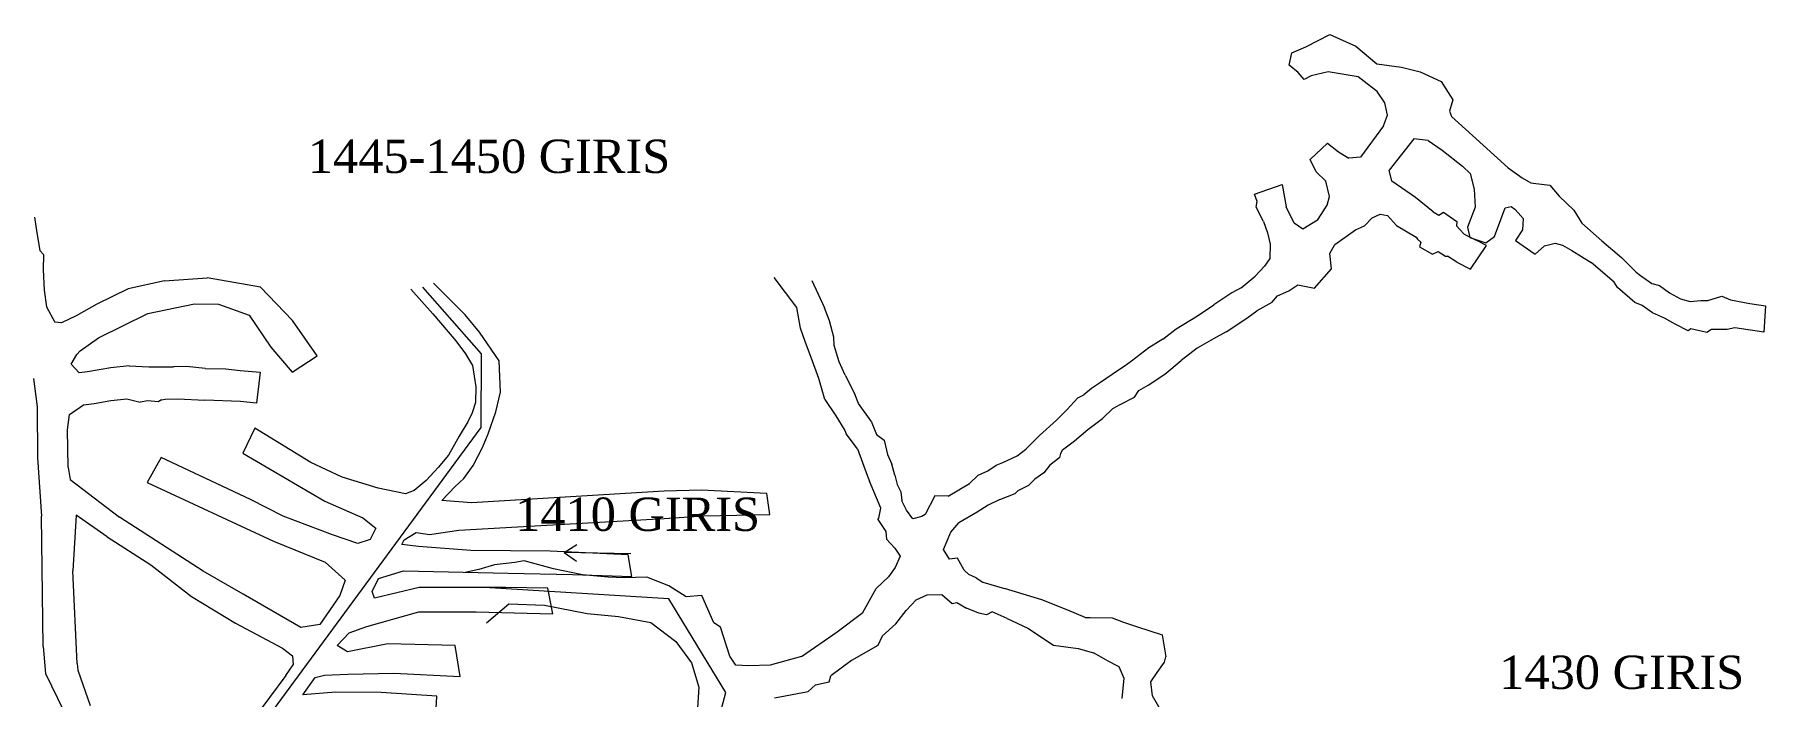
# Model space of a CAD drawing. Header units: metres. Extents: x 539110 to 539811, y 4477565 to 4477875.
# Drawn here: x 539294.4 to 539553.9, y 4477754.6 to 4477853.8 of the extents above; entities that cross this region are included whole.
import ezdxf

# ---------------------------------------------------------------- set-up
doc = ezdxf.new("R2010")
doc.units = ezdxf.units.M
for name, color, linetype, lineweight in [('GEOFENCE', 3, 'Continuous', 0), ('KAT_1420', 15, 'Continuous', 0), ('KAT_1430', 225, 'Continuous', 0), ('TEXT_BLUE', 152, 'Continuous', 0)]:
    doc.layers.add(name, color=color, linetype=linetype, lineweight=lineweight)
doc.styles.get("Standard").update_dxf_attribs({"font": 'times.ttf'})

# ---------------------------------------------------------------- blocks, each defined once
blk = doc.blocks.new('162')
at = {"layer": 'TEXT_BLUE'}
for p, q in [((0, 2.1875, 1435.6234), (0, -2.8125, 1435.6234)), ((0, -2.8125, 1435.6234), (-0.625, -1.875, 1435.6234)), ((0, -2.8125, 1435.6234), (0.625, -1.875, 1435.6234))]:
    blk.add_line(p, q, dxfattribs=at)

msp = doc.modelspace()

# ---------------------------------------------------------------- linework, layer by layer
at = {"layer": 'GEOFENCE'}
for p, q in [((539361.4, 4477805.93), (539352.63, 4477815.91)), ((539352.63, 4477815.91), (539352.63, 4477815.91)), ((539361.33, 4477794.88), (539361.4, 4477805.93)), ((539325.96, 4477746.82), (539361.33, 4477794.88)), ((539389.51, 4477769.19), (539361.85, 4477770.91, 1430.97)), ((539398.01, 4477755.17), (539389.51, 4477769.19)), ((539392.43, 4477733.95, 1426.41), (539398.01, 4477755.17))]:
    msp.add_line(p, q, dxfattribs=at)
at = {"layer": 'KAT_1420'}
for p, q in [((539484.97, 4477851.94, 1428.39), (539488.57, 4477853.79, 1427.98)), ((539488.57, 4477853.79, 1427.98), (539492.5, 4477852.07, 1428.01)), ((539482.49, 4477849.2, 1428.45), (539482.87, 4477851.08, 1428.45)), ((539482.87, 4477851.08, 1428.45), (539484.97, 4477851.94, 1428.39)), ((539492.5, 4477852.07, 1428.01), (539495.62, 4477849.43, 1427.8)), ((539483.83, 4477848.11, 1428.45), (539482.49, 4477849.2, 1428.45)), ((539484.74, 4477847.06, 1428.45), (539483.83, 4477848.11, 1428.45)), ((539488.33, 4477848.22, 1428.31), (539485.77, 4477847.59, 1428.45)), ((539492.81, 4477847.45, 1427.72), (539488.33, 4477848.22, 1428.31)), ((539495.62, 4477849.43, 1427.8), (539499.31, 4477848.89, 1427.23)), ((539499.31, 4477848.89, 1427.23), (539502.13, 4477848.19, 1427.12)), ((539502.13, 4477848.19, 1427.12), (539505.3, 4477846.76, 1427.12)), ((539485.77, 4477847.59, 1428.45), (539484.74, 4477847.06, 1428.45)), ((539494.18, 4477846.43, 1427.57), (539492.81, 4477847.45, 1427.72)), ((539495.66, 4477845.24, 1427.35), (539494.18, 4477846.43, 1427.57)), ((539496.85, 4477843.58, 1427.23), (539495.66, 4477845.24, 1427.35)), ((539505.3, 4477846.76, 1427.12), (539507.03, 4477844.01, 1427.12)), ((539497.23, 4477841.69, 1427.12), (539496.85, 4477843.58, 1427.23)), ((539507.03, 4477844.01, 1427.12), (539506.53, 4477842.29, 1427.12)), ((539496.64, 4477840.1, 1426.82), (539493.17, 4477835.44, 1426.53)), ((539496.64, 4477840.1, 1426.82), (539497.23, 4477841.69, 1427.12)), ((539506.53, 4477842.29, 1427.12), (539506.81, 4477841.53, 1427.4)), ((539509.98, 4477838.67, 1428.16), (539506.81, 4477841.53, 1427.4)), ((539485.62, 4477835.08, 1426.53), (539488.25, 4477837.53, 1426.53)), ((539488.25, 4477837.53, 1426.53), (539489.89, 4477836.2, 1426.53)), ((539501.19, 4477838.15, 1427), (539497.47, 4477833.45, 1426.58)), ((539503.32, 4477837.92, 1427.35), (539501.19, 4477838.15, 1427)), ((539503.32, 4477837.92, 1427.35), (539505.43, 4477836.46, 1427.87)), ((539515.3, 4477833.8, 1428.73), (539509.98, 4477838.67, 1428.16)), ((539486.55, 4477833.23, 1426.53), (539485.62, 4477835.08, 1426.53)), ((539489.89, 4477836.2, 1426.53), (539491.45, 4477835.29, 1426.53)), ((539493.17, 4477835.44, 1426.53), (539491.45, 4477835.29, 1426.53)), ((539505.43, 4477836.46, 1427.87), (539508.45, 4477834.09, 1428.31)), ((539486.55, 4477833.23, 1426.53), (539487.97, 4477831.8, 1426.53)), ((539497.9, 4477831.82, 1424.17), (539497.47, 4477833.45, 1426.58)), ((539508.45, 4477834.09, 1428.31), (539509.64, 4477832.97, 1428.54)), ((539509.64, 4477832.97, 1428.54), (539510.22, 4477830.6, 1428.95)), ((539515.3, 4477833.8, 1428.73), (539517.44, 4477832.3, 1429.1)), ((539517.44, 4477832.3, 1429.1), (539518.73, 4477831.56, 1429.1)), ((539477.28, 4477829.85, 1426.61), (539481.44, 4477831.31, 1426.61)), ((539477.69, 4477828.79, 1426.61), (539477.28, 4477829.85, 1426.61)), ((539481.44, 4477831.31, 1426.61), (539482.02, 4477827.97, 1426.23)), ((539488.51, 4477829.51, 1426.52), (539487.97, 4477831.8, 1426.53)), ((539501.45, 4477829.39, 1424.17), (539497.9, 4477831.82, 1424.17)), ((539510.22, 4477830.6, 1428.95), (539510.37, 4477827.92, 1429.21)), ((539518.73, 4477831.56, 1429.1), (539519.08, 4477831.53, 1429.1)), ((539519.08, 4477831.53, 1429.1), (539521.58, 4477831.24, 1429.1)), ((539521.58, 4477831.24, 1429.1), (539522.96, 4477829.55, 1429.1)), ((539477.53, 4477827.91, 1426.61), (539477.69, 4477828.79, 1426.61)), ((539478.62, 4477825.77, 1426.23), (539477.53, 4477827.91, 1426.61)), ((539483.26, 4477825.5, 1426.23), (539482.02, 4477827.97, 1426.23)), ((539486.76, 4477825.97, 1426.23), (539488.17, 4477828.23, 1426.5)), ((539488.17, 4477828.23, 1426.5), (539488.51, 4477829.51, 1426.52)), ((539504.09, 4477827.24, 1424.17), (539501.45, 4477829.39, 1424.17)), ((539504.09, 4477827.24, 1424.17), (539504.92, 4477826.72, 1424.98)), ((539504.92, 4477826.72, 1424.98), (539505.64, 4477827.16, 1425.19)), ((539505.64, 4477827.16, 1425.19), (539507.63, 4477825.79, 1425.5)), ((539510.37, 4477827.92, 1429.21), (539509.23, 4477824.9, 1429.43)), ((539514.23, 4477826.08, 1429.3), (539514.85, 4477827.82, 1429.18)), ((539514.85, 4477827.82, 1429.18), (539515.79, 4477828.02, 1429.07)), ((539515.79, 4477828.02, 1429.07), (539516.34, 4477827.62, 1429.16)), ((539516.34, 4477827.62, 1429.16), (539516.8, 4477827.07, 1428.99)), ((539516.8, 4477827.07, 1428.99), (539517.59, 4477826.23, 1429.06)), ((539522.96, 4477829.55, 1429.1), (539525.16, 4477827.45, 1429.1)), ((539525.16, 4477827.45, 1429.1), (539526.35, 4477825.53, 1429.1)), ((539294.39, 4477826.4, 1427.42), (539294.73, 4477824.07, 1427.55)), ((539478.62, 4477825.77, 1426.23), (539479.26, 4477824.06, 1426.23)), ((539484.52, 4477824.62, 1426.23), (539483.26, 4477825.5, 1426.23)), ((539486.76, 4477825.97, 1426.23), (539484.52, 4477824.62, 1426.23)), ((539489.33, 4477822.3, 1426.23), (539492.45, 4477824.51, 1424.17)), ((539492.45, 4477824.51, 1424.17), (539493.76, 4477825.14, 1424.17)), ((539493.76, 4477825.14, 1424.17), (539494.95, 4477826.33, 1424.17)), ((539494.95, 4477826.33, 1424.17), (539496.11, 4477826.87, 1424.17)), ((539496.11, 4477826.87, 1424.17), (539497.24, 4477826.68, 1424.17)), ((539497.24, 4477826.68, 1424.17), (539498.57, 4477825.17, 1424.17)), ((539498.57, 4477825.17, 1424.17), (539501.53, 4477823.43, 1424.17)), ((539507.63, 4477825.79, 1425.5), (539507.57, 4477825.11, 1425.41)), ((539507.57, 4477825.11, 1425.41), (539508.06, 4477824.56, 1425.48)), ((539508.06, 4477824.56, 1425.48), (539508.73, 4477823.88, 1425.46)), ((539509.23, 4477824.9, 1429.43), (539509.58, 4477823.36, 1429.52)), ((539513.25, 4477823.51, 1429.5), (539514.23, 4477826.08, 1429.3)), ((539517.45, 4477824.54, 1429.04), (539516.4, 4477822.92, 1429.13)), ((539517.59, 4477826.23, 1429.06), (539517.45, 4477824.54, 1429.04)), ((539526.35, 4477825.53, 1429.1), (539529.38, 4477822.85, 1429.26)), ((539294.73, 4477824.07, 1427.55), (539295.21, 4477821.4, 1427.64)), ((539479.26, 4477824.06, 1426.23), (539479.65, 4477822.39, 1426.23)), ((539479.65, 4477822.39, 1426.23), (539479.57, 4477820.21, 1427.56)), ((539488.59, 4477820.97, 1426.23), (539489.33, 4477822.3, 1426.23)), ((539501.53, 4477823.43, 1424.17), (539501.71, 4477823.1, 1424.95)), ((539501.71, 4477823.1, 1424.95), (539502.21, 4477822.65, 1425.01)), ((539502.21, 4477822.65, 1425.01), (539502.04, 4477821.96, 1424.97)), ((539502.04, 4477821.96, 1424.97), (539503.99, 4477820.86, 1425.09)), ((539508.73, 4477823.88, 1425.46), (539510.43, 4477823.04, 1425.73)), ((539509.58, 4477823.36, 1429.52), (539511.99, 4477822.57, 1429.53)), ((539509.69, 4477818.62, 1425.82), (539512.08, 4477822.18, 1426)), ((539512.08, 4477822.18, 1426), (539510.43, 4477823.04, 1425.73)), ((539511.99, 4477822.57, 1429.53), (539513.25, 4477823.51, 1429.5)), ((539516.4, 4477822.92, 1429.13), (539519.35, 4477820.87, 1429.21)), ((539519.35, 4477820.87, 1429.21), (539520.76, 4477822.14, 1429.24)), ((539520.76, 4477822.14, 1429.24), (539522.35, 4477822.5, 1429.14)), ((539522.35, 4477822.5, 1429.14), (539523.47, 4477822.21, 1429.11)), ((539523.47, 4477822.21, 1429.11), (539524.84, 4477821.42, 1429.15)), ((539529.38, 4477822.85, 1429.26), (539532.3, 4477820.35, 1429.42)), ((539295.21, 4477821.4, 1427.64), (539295.74, 4477820.84, 1427.65)), ((539295.74, 4477820.84, 1427.65), (539295.67, 4477818.58, 1427.64)), ((539479.57, 4477820.21, 1427.56), (539478.8, 4477819.07, 1426.23)), ((539488.82, 4477818.66, 1426.23), (539488.59, 4477820.97, 1426.23)), ((539503.99, 4477820.86, 1425.09), (539504.83, 4477821.26, 1425.37)), ((539504.83, 4477821.26, 1425.37), (539505.91, 4477820.56, 1425.45)), ((539505.91, 4477820.56, 1425.45), (539506.21, 4477820.59, 1425.44)), ((539507.64, 4477819.68, 1425.7), (539506.21, 4477820.59, 1425.44)), ((539507.64, 4477819.68, 1425.7), (539509.69, 4477818.62, 1425.82)), ((539524.84, 4477821.42, 1429.15), (539527.76, 4477819.6, 1429.42)), ((539531.21, 4477816.67, 1429.41), (539527.76, 4477819.6, 1429.42)), ((539534.52, 4477818.15, 1429.73), (539532.3, 4477820.35, 1429.42)), ((539295.67, 4477818.58, 1427.64), (539295.86, 4477815.46, 1427.58)), ((539313.89, 4477816.88, 1424.26), (539308.45, 4477815.67, 1425.23)), ((539313.89, 4477816.88, 1424.26), (539320.29, 4477817.32, 1423.42)), ((539328.27, 4477815.93, 1422.54), (539320.29, 4477817.32, 1423.42)), ((539408.66, 4477812.87, 1430.55), (539405.27, 4477817.37, 1429.1)), ((539410.93, 4477816.92, 1429.29), (539412.82, 4477812.82, 1430.4)), ((539475.27, 4477815.83, 1426.4), (539477.4, 4477817.58, 1426.26)), ((539478.8, 4477819.07, 1426.23), (539477.4, 4477817.58, 1426.26)), ((539486.28, 4477815.77, 1426.23), (539488.82, 4477818.66, 1426.23)), ((539531.7, 4477815.9, 1429.62), (539531.21, 4477816.67, 1429.41)), ((539534.52, 4477818.15, 1429.73), (539535.14, 4477817.67, 1429.6)), ((539535.14, 4477817.67, 1429.6), (539536.84, 4477816.48, 1429.7)), ((539295.86, 4477815.46, 1427.58), (539296.2, 4477813, 1427.56)), ((539308.45, 4477815.67, 1425.23), (539303.73, 4477813.4, 1427.55)), ((539333.08, 4477810.93, 1421.56), (539328.27, 4477815.93, 1422.54)), ((539473.9, 4477815.09, 1426.34), (539471.2, 4477813.3, 1426.4)), ((539475.27, 4477815.83, 1426.4), (539473.9, 4477815.09, 1426.34)), ((539479.89, 4477813.64, 1426.26), (539480.76, 4477814.61, 1426.24)), ((539480.76, 4477814.61, 1426.24), (539482.46, 4477815.36, 1426.23)), ((539482.46, 4477815.36, 1426.23), (539483.81, 4477816.26, 1426.23)), ((539483.81, 4477816.26, 1426.23), (539486.28, 4477815.77, 1426.23)), ((539534.29, 4477813.64, 1429.75), (539531.7, 4477815.9, 1429.62)), ((539536.84, 4477816.48, 1429.7), (539538.02, 4477816.17, 1429.8)), ((539538.02, 4477816.17, 1429.8), (539539.5, 4477815.07, 1429.84)), ((539539.5, 4477815.07, 1429.84), (539541.15, 4477814.19, 1429.98)), ((539541.15, 4477814.19, 1429.98), (539542.59, 4477813.76, 1430.04)), ((539545.23, 4477813.95, 1430.09), (539547.34, 4477814.59, 1430.1)), ((539547.34, 4477814.59, 1430.1), (539548.63, 4477814.03, 1430.3)), ((539548.63, 4477814.03, 1430.3), (539551.53, 4477813.46, 1430.72)), ((539296.2, 4477813, 1427.56), (539297.45, 4477810.7, 1427.22)), ((539300.62, 4477811.62, 1426.53), (539298.44, 4477810.58, 1426.73)), ((539303.73, 4477813.4, 1427.55), (539300.62, 4477811.62, 1426.53)), ((539303.96, 4477808.32, 1426.37), (539311.4, 4477811.96, 1425.01)), ((539311.4, 4477811.96, 1425.01), (539318.4, 4477813.41, 1424.01)), ((539318.4, 4477813.41, 1424.01), (539321.96, 4477813.39, 1423.49)), ((539321.96, 4477813.39, 1423.49), (539326.58, 4477811.75, 1422.54)), ((539326.58, 4477811.75, 1422.54), (539329.83, 4477806.94, 1421.67)), ((539409.24, 4477809.78, 1430.18), (539408.66, 4477812.87, 1430.55)), ((539413.56, 4477810.9, 1430.11), (539412.82, 4477812.82, 1430.4)), ((539465.56, 4477809.66, 1426.34), (539468.72, 4477811.61, 1426.34)), ((539468.72, 4477811.61, 1426.34), (539471.2, 4477813.3, 1426.4)), ((539476.13, 4477811.29, 1426.3), (539477.65, 4477812.39, 1426.26)), ((539479.89, 4477813.64, 1426.26), (539477.65, 4477812.39, 1426.26)), ((539535.42, 4477813.18, 1429.8), (539534.29, 4477813.64, 1429.75)), ((539536.97, 4477812.07, 1429.85), (539535.42, 4477813.18, 1429.8)), ((539538.75, 4477811.27, 1429.9), (539536.97, 4477812.07, 1429.85)), ((539542.59, 4477813.76, 1430.04), (539544.2, 4477813.92, 1430.08)), ((539544.2, 4477813.92, 1430.08), (539545.23, 4477813.95, 1430.09)), ((539551.53, 4477813.46, 1430.72), (539553.88, 4477813.12, 1430.79)), ((539553.88, 4477813.12, 1430.79), (539553.67, 4477809.2, 1430.61)), ((539298.44, 4477810.58, 1426.73), (539297.45, 4477810.7, 1427.22)), ((539336.78, 4477805.64, 1421.04), (539333.08, 4477810.93, 1421.56)), ((539410, 4477807.62, 1429.7), (539409.24, 4477809.78, 1430.18)), ((539414.24, 4477808.41, 1429.63), (539413.56, 4477810.9, 1430.11)), ((539463.55, 4477808.14, 1426.34), (539465.56, 4477809.66, 1426.34)), ((539473.05, 4477809.25, 1426.4), (539471.13, 4477808.19, 1426.34)), ((539473.05, 4477809.25, 1426.4), (539476.13, 4477811.29, 1426.3)), ((539540.35, 4477810.4, 1429.95), (539538.75, 4477811.27, 1429.9)), ((539542.31, 4477809.4, 1430.03), (539540.35, 4477810.4, 1429.95)), ((539542.7, 4477809.68, 1430.05), (539542.31, 4477809.4, 1430.03)), ((539545.1, 4477809.12, 1430.09), (539542.7, 4477809.68, 1430.05)), ((539545.8, 4477809.6, 1430.12), (539545.1, 4477809.12, 1430.09)), ((539548.15, 4477809.56, 1430.13), (539545.8, 4477809.6, 1430.12)), ((539549.32, 4477809.85, 1430.36), (539548.15, 4477809.56, 1430.13)), ((539553.67, 4477809.2, 1430.61), (539549.32, 4477809.85, 1430.36)), ((539300.72, 4477805.81, 1426.11), (539301.23, 4477806.36, 1426.71)), ((539301.23, 4477806.36, 1426.71), (539303.96, 4477808.32, 1426.37)), ((539329.83, 4477806.94, 1421.67), (539333, 4477803.18, 1421.04)), ((539410.85, 4477805.4, 1429.28), (539410, 4477807.62, 1429.7)), ((539414.29, 4477807.18, 1429.51), (539414.24, 4477808.41, 1429.63)), ((539415, 4477804.72, 1429.21), (539414.29, 4477807.18, 1429.51)), ((539461.44, 4477806.83, 1426.34), (539458.87, 4477804.81, 1426.34)), ((539463.55, 4477808.14, 1426.34), (539461.44, 4477806.83, 1426.34)), ((539468.67, 4477806.78, 1426.34), (539466.28, 4477804.91, 1426.34)), ((539471.13, 4477808.19, 1426.34), (539468.67, 4477806.78, 1426.34)), ((539299.88, 4477804.39, 1426.11), (539300.72, 4477805.81, 1426.11)), ((539301.1, 4477803.07, 1427.34), (539299.88, 4477804.39, 1426.11)), ((539305.84, 4477803.81, 1427.49), (539302.33, 4477803.23, 1427.26)), ((539308.59, 4477804.14, 1427.55), (539305.84, 4477803.81, 1427.49)), ((539308.59, 4477804.14, 1427.55), (539311.54, 4477803.97, 1427.54)), ((539311.54, 4477803.97, 1427.54), (539315.25, 4477803.97, 1427.54)), ((539317.18, 4477804.02, 1427.65), (539315.25, 4477803.97, 1427.54)), ((539319.97, 4477803.72, 1427.75), (539317.18, 4477804.02, 1427.65)), ((539319.97, 4477803.72, 1427.75), (539323.06, 4477803.66, 1427.75)), ((539323.06, 4477803.66, 1427.75), (539325.22, 4477803.44, 1427.75)), ((539333, 4477803.18, 1421.04), (539336.78, 4477805.64, 1421.04)), ((539411.97, 4477802.25, 1429.07), (539410.85, 4477805.4, 1429.28)), ((539415.91, 4477802.72, 1429.15), (539415, 4477804.72, 1429.21)), ((539457.77, 4477804.04, 1426.34), (539456.77, 4477803.39, 1426.34)), ((539458.87, 4477804.81, 1426.34), (539457.77, 4477804.04, 1426.34)), ((539463.85, 4477802.87, 1426.34), (539466.28, 4477804.91, 1426.34)), ((539294.24, 4477802.22, 1427.28), (539294.79, 4477797.97, 1427.34)), ((539302.33, 4477803.23, 1427.26), (539301.1, 4477803.07, 1427.34)), ((539325.22, 4477803.44, 1427.75), (539328.2, 4477803.16, 1427.75)), ((539328.2, 4477803.16, 1427.75), (539327.66, 4477798.53, 1427.75)), ((539412.85, 4477799.07, 1428.67), (539411.97, 4477802.25, 1429.07)), ((539415.91, 4477802.72, 1429.15), (539417.35, 4477799.86, 1429.02)), ((539454.21, 4477801.63, 1426.62), (539452.86, 4477800.71, 1426.65)), ((539456.77, 4477803.39, 1426.34), (539454.21, 4477801.63, 1426.62)), ((539459.93, 4477800.42, 1426.34), (539461.35, 4477801.22, 1426.34)), ((539461.35, 4477801.22, 1426.34), (539463.85, 4477802.87, 1426.34)), ((539301.74, 4477798.29, 1427.26), (539303.32, 4477798.49, 1429.31)), ((539303.32, 4477798.49, 1429.31), (539305.85, 4477798.93, 1427.26)), ((539305.85, 4477798.93, 1427.26), (539308.24, 4477799.16, 1427.66)), ((539308.24, 4477799.16, 1427.66), (539310.21, 4477798.69, 1427.65)), ((539311.36, 4477798.88, 1427.54), (539310.21, 4477798.69, 1427.65)), ((539312.95, 4477798.71, 1427.54), (539311.36, 4477798.88, 1427.54)), ((539313.45, 4477799.01, 1427.54), (539312.95, 4477798.71, 1427.54)), ((539313.45, 4477799.01, 1427.54), (539313.98, 4477799.14, 1427.44)), ((539313.98, 4477799.14, 1427.44), (539315.9, 4477799.2, 1427.47)), ((539315.9, 4477799.2, 1427.47), (539319.9, 4477798.98, 1427.76)), ((539325.29, 4477798.77, 1427.75), (539319.9, 4477798.98, 1427.76)), ((539327.66, 4477798.53, 1427.75), (539325.29, 4477798.77, 1427.75)), ((539412.85, 4477799.07, 1428.67), (539414.54, 4477796.63, 1429.17)), ((539417.93, 4477798.46, 1429.26), (539417.35, 4477799.86, 1429.02)), ((539419.83, 4477795.82, 1428.68), (539417.93, 4477798.46, 1429.26)), ((539449.16, 4477797.51, 1426.59), (539450.78, 4477799.34, 1426.55)), ((539450.78, 4477799.34, 1426.55), (539451.68, 4477799.77, 1426.37)), ((539452.86, 4477800.71, 1426.65), (539451.68, 4477799.77, 1426.37)), ((539457.17, 4477798.34, 1426.59), (539459.29, 4477799.44, 1426.34)), ((539459.29, 4477799.44, 1426.34), (539459.93, 4477800.42, 1426.34)), ((539294.79, 4477797.97, 1427.34), (539294.85, 4477790.34, 1427.07)), ((539299.35, 4477794.54, 1426.11), (539299.63, 4477796.81, 1426.11)), ((539299.63, 4477796.81, 1426.11), (539301.21, 4477797.95, 1427.28)), ((539301.21, 4477797.95, 1427.28), (539301.74, 4477798.29, 1427.26)), ((539414.54, 4477796.63, 1429.17), (539415.89, 4477794.45, 1428.83)), ((539445.07, 4477793.69, 1426.75), (539447.61, 4477795.98, 1426.66)), ((539447.61, 4477795.98, 1426.66), (539449.16, 4477797.51, 1426.59)), ((539452.3, 4477794.59, 1426.46), (539454.51, 4477796.22, 1426.56)), ((539454.51, 4477796.22, 1426.56), (539456.06, 4477797.72, 1426.65)), ((539456.06, 4477797.72, 1426.65), (539457.17, 4477798.34, 1426.59)), ((539299.46, 4477788.87, 1426.96), (539299.35, 4477794.54, 1426.11)), ((539415.89, 4477794.45, 1428.83), (539416.06, 4477793.96, 1428.71)), ((539417.76, 4477791.71, 1428.34), (539416.06, 4477793.96, 1428.71)), ((539419.83, 4477795.82, 1428.68), (539420.64, 4477793.85, 1428.54)), ((539420.64, 4477793.85, 1428.54), (539421.76, 4477793.01, 1428.3)), ((539444.66, 4477793.29, 1426.75), (539443, 4477791.64, 1426.52)), ((539445.07, 4477793.69, 1426.75), (539444.66, 4477793.29, 1426.75)), ((539450.3, 4477792.88, 1426.75), (539452.3, 4477794.59, 1426.46)), ((539417.76, 4477791.71, 1428.34), (539419.27, 4477787.57, 1427.72)), ((539421.76, 4477793.01, 1428.3), (539422.26, 4477790.85, 1428.03)), ((539422.26, 4477790.85, 1428.03), (539422.92, 4477789.37, 1427.53)), ((539441.69, 4477790.65, 1426.55), (539443, 4477791.64, 1426.52)), ((539448.11, 4477790.37, 1426.6), (539448.28, 4477791, 1426.75)), ((539448.28, 4477791, 1426.75), (539448.52, 4477791.55, 1426.75)), ((539448.52, 4477791.55, 1426.75), (539449.11, 4477791.97, 1426.75)), ((539449.11, 4477791.97, 1426.75), (539450.3, 4477792.88, 1426.75)), ((539294.85, 4477790.34, 1427.07), (539295.43, 4477781.61, 1426.4)), ((539299.46, 4477788.87, 1426.96), (539299.72, 4477787.08, 1427.16)), ((539423.38, 4477787.74, 1427.6), (539422.92, 4477789.37, 1427.53)), ((539435.87, 4477787.76, 1426.23), (539437.32, 4477788.39, 1426.41)), ((539437.32, 4477788.39, 1426.41), (539438.56, 4477789.24, 1426.31)), ((539438.56, 4477789.24, 1426.31), (539439.56, 4477789.64, 1426.13)), ((539439.56, 4477789.64, 1426.13), (539441.69, 4477790.65, 1426.55)), ((539445.69, 4477788.11, 1426.39), (539444.35, 4477787.15, 1426.1)), ((539446.63, 4477789.22, 1426.45), (539445.69, 4477788.11, 1426.39)), ((539448.11, 4477790.37, 1426.6), (539446.63, 4477789.22, 1426.45)), ((539299.72, 4477787.08, 1427.16), (539307.13, 4477781.44, 1427.1)), ((539419.27, 4477787.57, 1427.72), (539419.59, 4477786.82, 1427.65)), ((539421.25, 4477782.81, 1426.9), (539419.59, 4477786.82, 1427.65)), ((539423.38, 4477787.74, 1427.6), (539423.74, 4477786.34, 1427.4)), ((539423.74, 4477786.34, 1427.4), (539424.27, 4477785.22, 1427.02)), ((539431.38, 4477784.6, 1426.28), (539434.58, 4477786.48, 1426.57)), ((539434.58, 4477786.48, 1426.57), (539435.87, 4477787.76, 1426.23)), ((539441.84, 4477785.45, 1426.26), (539443.45, 4477786.26, 1426.26)), ((539443.45, 4477786.26, 1426.26), (539444.35, 4477787.15, 1426.1)), ((539424.27, 4477785.22, 1427.02), (539424.41, 4477783.9, 1426.7)), ((539425.14, 4477782.48, 1426.62), (539424.41, 4477783.9, 1426.7)), ((539429.38, 4477784.63, 1426.26), (539427.9, 4477781.85, 1426.04)), ((539431.38, 4477784.6, 1426.28), (539429.38, 4477784.63, 1426.26)), ((539437.36, 4477783.22, 1426.23), (539435.69, 4477782.21, 1426.13)), ((539439.09, 4477784.11, 1426.23), (539437.36, 4477783.22, 1426.23)), ((539439.09, 4477784.11, 1426.23), (539441.39, 4477785, 1426.26)), ((539441.39, 4477785, 1426.26), (539441.84, 4477785.45, 1426.26)), ((539295.67, 4477762.05, 1423.94), (539295.43, 4477781.61, 1426.4)), ((539300.64, 4477781.74, 1426.72), (539300.16, 4477773.37, 1425.52)), ((539305.26, 4477778.51, 1427.04), (539300.64, 4477781.74, 1426.72)), ((539319.67, 4477773.35, 1427.13), (539307.13, 4477781.44, 1427.1)), ((539420.81, 4477781.1, 1426.65), (539420.99, 4477781.3, 1426.75)), ((539420.81, 4477781.1, 1426.65), (539422.04, 4477779.31, 1426.4)), ((539420.99, 4477781.3, 1426.75), (539421.25, 4477782.81, 1426.9)), ((539426.06, 4477781.21, 1426.3), (539425.14, 4477782.48, 1426.62)), ((539427.43, 4477781.52, 1426.1), (539426.06, 4477781.21, 1426.3)), ((539427.9, 4477781.85, 1426.04), (539427.43, 4477781.52, 1426.1)), ((539431.74, 4477779.2, 1425.84), (539432.98, 4477780.61, 1425.89)), ((539435.69, 4477782.21, 1426.13), (539432.98, 4477780.61, 1425.89)), ((539305.26, 4477778.51, 1427.04), (539311.83, 4477774.31, 1427.04)), ((539422.04, 4477779.31, 1426.4), (539422.13, 4477778.13, 1426.27)), ((539422.13, 4477778.13, 1426.27), (539423.39, 4477776.81, 1426.06)), ((539430.67, 4477776.58, 1425.39), (539431.74, 4477779.2, 1425.84)), ((539423.39, 4477776.81, 1426.06), (539424.15, 4477775.6, 1425.7)), ((539424.15, 4477775.6, 1425.7), (539423.4, 4477773.9, 1425.64)), ((539431.58, 4477775.16, 1425.39), (539430.67, 4477776.58, 1425.39)), ((539432.76, 4477775.29, 1425.39), (539431.58, 4477775.16, 1425.39)), ((539433.77, 4477773.48, 1425.75), (539432.76, 4477775.29, 1425.39)), ((539300.78, 4477759.48, 1423.8), (539300.16, 4477773.37, 1425.52)), ((539311.83, 4477774.31, 1427.04), (539317.91, 4477769.54, 1427.1)), ((539325.66, 4477769.9, 1427.31), (539319.67, 4477773.35, 1427.13)), ((539361.02, 4477773.61, 1415.47), (539358.95, 4477773.16, 1414.66)), ((539363.36, 4477774.3, 1416.23), (539361.02, 4477773.61, 1415.47)), ((539366.41, 4477774.63, 1416.52), (539363.36, 4477774.3, 1416.23)), ((539367.78, 4477774.89, 1416.8), (539366.41, 4477774.63, 1416.52)), ((539372.22, 4477773.71, 1417.45), (539367.78, 4477774.89, 1416.8)), ((539376.52, 4477772.81, 1418.22), (539372.22, 4477773.71, 1417.45)), ((539380.38, 4477772.43, 1419.15), (539376.52, 4477772.81, 1418.22)), ((539420.56, 4477770.73, 1425.32), (539422.42, 4477772.5, 1425.35)), ((539423.4, 4477773.9, 1425.64), (539422.42, 4477772.5, 1425.35)), ((539434.46, 4477772.87, 1425.75), (539433.77, 4477773.48, 1425.75)), ((539435.56, 4477772.33, 1425.68), (539434.46, 4477772.87, 1425.75)), ((539334.33, 4477764.92, 1427.84), (539325.66, 4477769.9, 1427.31)), ((539340.97, 4477771.99, 1429.72), (539340.18, 4477769.71, 1429.08)), ((539382.77, 4477772.34, 1419.93), (539380.38, 4477772.43, 1419.15)), ((539386.21, 4477772.46, 1419.95), (539382.77, 4477772.34, 1419.93)), ((539389.48, 4477771.13, 1420.96), (539386.21, 4477772.46, 1419.95)), ((539392.07, 4477769.48, 1421.29), (539389.48, 4477771.13, 1420.96)), ((539418.57, 4477767.13, 1425), (539420.56, 4477770.73, 1425.32)), ((539435.56, 4477772.33, 1425.68), (539436.55, 4477771.69, 1425.62)), ((539436.55, 4477771.69, 1425.62), (539439.81, 4477770.73, 1425.62)), ((539445.43, 4477769.03, 1425.6), (539439.81, 4477770.73, 1425.62)), ((539317.91, 4477769.54, 1427.1), (539324.52, 4477765.56, 1427.42)), ((539340.18, 4477769.71, 1429.08), (539337.18, 4477765.36, 1428.13)), ((539362.16, 4477765.61, 1414.33), (539365.49, 4477768.44, 1415.13)), ((539365.49, 4477768.44, 1415.13), (539370.83, 4477768.23, 1416.9)), ((539370.83, 4477768.23, 1416.9), (539377.26, 4477766.99, 1418.39)), ((539394.45, 4477769.69, 1421.38), (539392.07, 4477769.48, 1421.29)), ((539396.24, 4477765.62, 1422.07), (539394.45, 4477769.69, 1421.38)), ((539423.53, 4477765.47, 1425.02), (539425.07, 4477767.45, 1425.07)), ((539425.07, 4477767.45, 1425.07), (539426.57, 4477769.03, 1425.38)), ((539426.57, 4477769.03, 1425.38), (539428.2, 4477769.78, 1425.63)), ((539428.2, 4477769.78, 1425.63), (539430.43, 4477769.85, 1425.65)), ((539430.43, 4477769.85, 1425.65), (539431.98, 4477768.52, 1425.61)), ((539431.98, 4477768.52, 1425.61), (539432.68, 4477768.63, 1425.65)), ((539432.68, 4477768.63, 1425.65), (539434.1, 4477767.81, 1425.62)), ((539435.98, 4477767.07, 1425.62), (539434.1, 4477767.81, 1425.62)), ((539449.32, 4477767.48, 1425.6), (539445.43, 4477769.03, 1425.6)), ((539451.9, 4477766.38, 1426.05), (539449.32, 4477767.48, 1425.6)), ((539324.52, 4477765.56, 1427.42), (539331.55, 4477761.79, 1427.66)), ((539337.18, 4477765.36, 1428.13), (539334.33, 4477764.92, 1427.84)), ((539341.58, 4477764.12, 1429.24), (539344.2, 4477765.03, 1429.52)), ((539377.26, 4477766.99, 1418.39), (539381.95, 4477766.56, 1419.68)), ((539381.95, 4477766.56, 1419.68), (539386.78, 4477765.64, 1420.79)), ((539386.78, 4477765.64, 1420.79), (539390.53, 4477762.79, 1422.07)), ((539397.23, 4477764.97, 1422.4), (539396.24, 4477765.62, 1422.07)), ((539398.62, 4477760.62, 1423.31), (539397.23, 4477764.97, 1422.4)), ((539414.74, 4477764.24, 1424.71), (539418.57, 4477767.13, 1425)), ((539421.48, 4477763.62, 1424.93), (539423.53, 4477765.47, 1425.02)), ((539437.09, 4477766.79, 1425.62), (539435.98, 4477767.07, 1425.62)), ((539437.95, 4477767.23, 1425.62), (539437.09, 4477766.79, 1425.62)), ((539440.21, 4477766.25, 1425.62), (539437.95, 4477767.23, 1425.62)), ((539440.21, 4477766.25, 1425.62), (539443.32, 4477764.81, 1425.6)), ((539443.32, 4477764.81, 1425.6), (539447.14, 4477762.24, 1425.6)), ((539451.9, 4477766.38, 1426.05), (539452.64, 4477766.42, 1426.1)), ((539452.64, 4477766.42, 1426.1), (539455.94, 4477766.37, 1426.1)), ((539455.94, 4477766.37, 1426.1), (539457.63, 4477765.7, 1426.1)), ((539457.63, 4477765.7, 1426.1), (539459.6, 4477765.03, 1426.1)), ((539459.6, 4477765.03, 1426.1), (539463.44, 4477763.8, 1426.1)), ((539339.77, 4477762.2, 1427.87), (539341.58, 4477764.12, 1429.24)), ((539341.32, 4477761.27, 1427.88), (539339.77, 4477762.2, 1427.87)), ((539347.37, 4477762.46, 1428.28), (539341.32, 4477761.27, 1427.88)), ((539357.47, 4477762.21, 1428.81), (539347.37, 4477762.46, 1428.28)), ((539358.22, 4477757.55, 1428.64), (539357.47, 4477762.21, 1428.81)), ((539390.53, 4477762.79, 1422.07), (539392.88, 4477759.62, 1423.12)), ((539409.36, 4477760.56, 1424.54), (539414.74, 4477764.24, 1424.71)), ((539420.83, 4477762.18, 1424.79), (539416.89, 4477759.94, 1424.68)), ((539421.48, 4477763.62, 1424.93), (539420.83, 4477762.18, 1424.79)), ((539447.14, 4477762.24, 1425.6), (539450.86, 4477761.77, 1426.23)), ((539463.44, 4477763.8, 1426.1), (539463.99, 4477760.5, 1426.1)), ((539295.67, 4477762.05, 1423.94), (539296.02, 4477757.99, 1423.67)), ((539331.55, 4477761.79, 1427.66), (539333.07, 4477760.64, 1427.31)), ((539333.07, 4477760.64, 1427.31), (539333.18, 4477759.31, 1426.6)), ((539392.88, 4477759.62, 1423.12), (539393.99, 4477755.94, 1424.03)), ((539399.53, 4477759.25, 1423.83), (539398.62, 4477760.62, 1423.31)), ((539409.36, 4477760.56, 1424.54), (539404.69, 4477759.24, 1424.3)), ((539416.89, 4477759.94, 1424.68), (539413.77, 4477757.65, 1424.4)), ((539450.86, 4477761.77, 1426.23), (539453.13, 4477761.08, 1426.25)), ((539455.1, 4477760.02, 1426.1), (539453.13, 4477761.08, 1426.25)), ((539455.1, 4477760.02, 1426.1), (539456.95, 4477759.07, 1426.54)), ((539462.71, 4477758.17, 1426.2), (539463.78, 4477759.72, 1426.22)), ((539463.78, 4477759.72, 1426.22), (539463.99, 4477760.5, 1426.1)), ((539296.02, 4477757.99, 1423.67), (539298.74, 4477752.43, 1423.22)), ((539300.78, 4477759.48, 1423.8), (539300.87, 4477758.51, 1423.63)), ((539300.87, 4477758.51, 1423.63), (539302.71, 4477753.18, 1423.17)), ((539332.06, 4477757.69, 1425.91), (539327.15, 4477751.12, 1424.3)), ((539332.06, 4477757.69, 1425.91), (539333.18, 4477759.31, 1426.6)), ((539334.63, 4477754.79, 1425.79), (539336.46, 4477757.39, 1426.54)), ((539336.46, 4477757.39, 1426.54), (539337.88, 4477757.73, 1426.64)), ((539337.88, 4477757.73, 1426.64), (539341.37, 4477757.92, 1427.17)), ((539341.37, 4477757.92, 1427.17), (539348.25, 4477758.05, 1428.12)), ((539348.25, 4477758.05, 1428.12), (539358.22, 4477757.55, 1428.64)), ((539401.41, 4477759.13, 1424.88), (539399.53, 4477759.25, 1423.83)), ((539404.69, 4477759.24, 1424.3), (539401.41, 4477759.13, 1424.88)), ((539413.51, 4477756.74, 1424.39), (539413.77, 4477757.65, 1424.4)), ((539456.95, 4477759.07, 1426.54), (539457.71, 4477757.32, 1426.27)), ((539457.71, 4477757.32, 1426.27), (539457.39, 4477754.24, 1426.45)), ((539461.76, 4477756.73, 1426.3), (539462.71, 4477758.17, 1426.2)), ((539339.55, 4477755.18, 1426.89), (539334.63, 4477754.79, 1425.79)), ((539346.35, 4477755.13, 1427.43), (539339.55, 4477755.18, 1426.89)), ((539354.73, 4477754.6, 1427.9), (539346.35, 4477755.13, 1427.43)), ((539354.51, 4477750.94, 1427.66), (539354.73, 4477754.6, 1427.9)), ((539393.99, 4477755.94, 1424.03), (539393.65, 4477750.51, 1425.15)), ((539405.35, 4477754.37, 1424.33), (539410.37, 4477755.29, 1424.7)), ((539410.37, 4477755.29, 1424.7), (539411.47, 4477756.28, 1424.34)), ((539411.47, 4477756.28, 1424.34), (539413.51, 4477756.74, 1424.39)), ((539461.99, 4477754.64, 1426.57), (539461.76, 4477756.73, 1426.3)), ((539463.89, 4477751.37, 1427.25), (539461.99, 4477754.64, 1426.57))]:
    msp.add_line(p, q, dxfattribs=at)
at = {"layer": 'KAT_1430'}
for p, q in [((539350.79, 4477815.63, 1440.28), (539354.13, 4477811.92, 1439.38)), ((539358.97, 4477811.79, 1438.65), (539354.21, 4477816.54, 1440.04)), ((539354.13, 4477811.92, 1439.38), (539357.55, 4477807.88, 1438.3)), ((539361.09, 4477809.2, 1438.2), (539358.97, 4477811.79, 1438.65)), ((539364.05, 4477804.86, 1437.45), (539361.09, 4477809.2, 1438.2)), ((539357.55, 4477807.88, 1438.3), (539359, 4477805.92, 1437.97)), ((539359, 4477805.92, 1437.97), (539360.06, 4477804.16, 1437.59)), ((539360.06, 4477804.16, 1437.59), (539360.57, 4477800.96, 1436.9)), ((539364.23, 4477800.18, 1436.92), (539364.05, 4477804.86, 1437.45)), ((539360.52, 4477798.62, 1436.35), (539359.99, 4477797.09, 1436.29)), ((539360.57, 4477800.96, 1436.9), (539360.52, 4477798.62, 1436.35)), ((539363.53, 4477797.24, 1436.14), (539364.23, 4477800.18, 1436.92)), ((539359.99, 4477797.09, 1436.29), (539359.35, 4477795.72, 1435.94)), ((539362.38, 4477793.94, 1435.92), (539363.53, 4477797.24, 1436.14)), ((539327.43, 4477794.78, 1431.02), (539325.62, 4477791.06, 1431)), ((539335.8, 4477789.65, 1431.2), (539327.43, 4477794.78, 1431.02)), ((539358.04, 4477793.57, 1435.47), (539356.44, 4477790.75, 1434.73)), ((539359.35, 4477795.72, 1435.94), (539358.04, 4477793.57, 1435.47)), ((539361.54, 4477791.91, 1435.46), (539362.38, 4477793.94, 1435.92)), ((539325.62, 4477791.06, 1431), (539337.91, 4477783.85, 1431.63)), ((539356.44, 4477790.75, 1434.73), (539354.93, 4477788.87, 1434.05)), ((539360.16, 4477789.21, 1435.15), (539361.54, 4477791.91, 1435.46)), ((539313.4, 4477790.37, 1429.84), (539311.26, 4477786.66, 1429.92)), ((539326.77, 4477784.08, 1430.09), (539313.4, 4477790.37, 1429.84)), ((539340.53, 4477787.42, 1431.47), (539335.8, 4477789.65, 1431.2)), ((539354.93, 4477788.87, 1434.05), (539353.12, 4477786.92, 1433.3)), ((539358.75, 4477787.23, 1434.41), (539360.16, 4477789.21, 1435.15)), ((539311.26, 4477786.66, 1429.92), (539330.22, 4477777.84, 1430.3)), ((539345.89, 4477785.79, 1432.03), (539340.53, 4477787.42, 1431.47)), ((539350.02, 4477784.92, 1432.72), (539345.89, 4477785.79, 1432.03)), ((539353.12, 4477786.92, 1433.3), (539351.31, 4477785.44, 1432.96)), ((539355.46, 4477783.94, 1433.08), (539357.47, 4477786.02, 1433.62)), ((539357.47, 4477786.02, 1433.62), (539358.75, 4477787.23, 1434.41)), ((539394.37, 4477785.47, 1435.72), (539388.77, 4477785.35, 1435.1)), ((539404.19, 4477785, 1435.79), (539394.37, 4477785.47, 1435.72)), ((539331.66, 4477781.6, 1430.25), (539326.77, 4477784.08, 1430.09)), ((539337.91, 4477783.85, 1431.63), (539343.62, 4477781.34, 1431.74)), ((539351.31, 4477785.44, 1432.96), (539350.02, 4477784.92, 1432.72)), ((539359.88, 4477783.59, 1433.49), (539355.46, 4477783.94, 1433.08)), ((539388.77, 4477785.35, 1435.1), (539359.88, 4477783.59, 1433.49)), ((539404.64, 4477781.83, 1435.74), (539404.19, 4477785, 1435.79)), ((539339.07, 4477778.79, 1430.72), (539331.66, 4477781.6, 1430.25)), ((539343.62, 4477781.34, 1431.74), (539345.56, 4477779.8, 1431.47)), ((539357.98, 4477779.49, 1433.12), (539388.79, 4477781.24, 1434.88)), ((539388.79, 4477781.24, 1434.88), (539394.73, 4477781.66, 1435.16)), ((539394.73, 4477781.66, 1435.16), (539404.64, 4477781.83, 1435.74)), ((539330.22, 4477777.84, 1430.3), (539337.98, 4477774.67, 1430.68)), ((539342.88, 4477777.51, 1430.41), (539339.07, 4477778.79, 1430.72)), ((539344.71, 4477778.08, 1430.56), (539342.88, 4477777.51, 1430.41)), ((539345.56, 4477779.8, 1431.47), (539344.71, 4477778.08, 1430.56)), ((539349.46, 4477777.33, 1431.2), (539349.81, 4477778.05, 1431.58)), ((539349.81, 4477778.05, 1431.58), (539351.63, 4477779.12, 1431.94)), ((539351.63, 4477779.12, 1431.94), (539353.63, 4477778.86, 1432.33)), ((539353.63, 4477778.86, 1432.33), (539357.98, 4477779.49, 1433.12)), ((539351.98, 4477777.04, 1431.39), (539349.46, 4477777.33, 1431.2)), ((539359.81, 4477776.43, 1431.69), (539351.98, 4477777.04, 1431.39)), ((539371.68, 4477776.35, 1432.35), (539359.81, 4477776.43, 1431.69)), ((539383.38, 4477775.77, 1434.44), (539371.68, 4477776.35, 1432.35)), ((539383.96, 4477772.56, 1434.23), (539383.38, 4477775.77, 1434.44)), ((539337.98, 4477774.67, 1430.68), (539340.97, 4477771.99, 1429.72)), ((539345.95, 4477772.25, 1430.41), (539349.71, 4477773.37, 1431.18)), ((539349.71, 4477773.37, 1431.18), (539365.4, 4477773.03, 1431.85)), ((539365.4, 4477773.03, 1431.85), (539375.05, 4477772.84, 1432.03)), ((539375.05, 4477772.84, 1432.03), (539383.96, 4477772.56, 1434.23)), ((539345.03, 4477770.31, 1429.95), (539345.95, 4477772.25, 1430.41)), ((539345.37, 4477769.32, 1430), (539345.03, 4477770.31, 1429.95)), ((539352.07, 4477770.89, 1430.28), (539345.37, 4477769.32, 1430)), ((539358.71, 4477770.92, 1430.97), (539352.07, 4477770.89, 1430.28)), ((539364.98, 4477770.9, 1430.98), (539358.71, 4477770.92, 1430.97)), ((539371.37, 4477770.82, 1430.76), (539364.98, 4477770.9, 1430.98)), ((539372.08, 4477766.95, 1430.67), (539371.37, 4477770.82, 1430.76)), ((539344.2, 4477765.03, 1429.52), (539352.03, 4477767.27, 1430.05)), ((539352.03, 4477767.27, 1430.05), (539360.62, 4477767.26, 1430.5)), ((539360.62, 4477767.26, 1430.5), (539372.08, 4477766.95, 1430.67))]:
    msp.add_line(p, q, dxfattribs=at)

# ---------------------------------------------------------------- block references
at = {"layer": 'TEXT_BLUE', "xscale": 2, "yscale": 2, "rotation": 268.7763859538159}
msp.add_blockref('162', (539379.4, 4477776.02, 1435.62), dxfattribs=at)

# ---------------------------------------------------------------- texts
at = {"layer": 'TEXT_BLUE'}
for s, p in [('1410 GIRIS', (539366.45, 4477779.38)), ('1430 GIRIS', (539513.99, 4477755.69))]:
    msp.add_text(s, height=5, dxfattribs=at).set_placement(p)
at = {"layer": 'TEXT_BLUE', "insert": (539335.37, 4477838.05), "char_height": 5, "width": 61.1409, "attachment_point": 1}
msp.add_mtext('1445-1450 GIRIS', dxfattribs=at)

doc.saveas('drawing.dxf')
